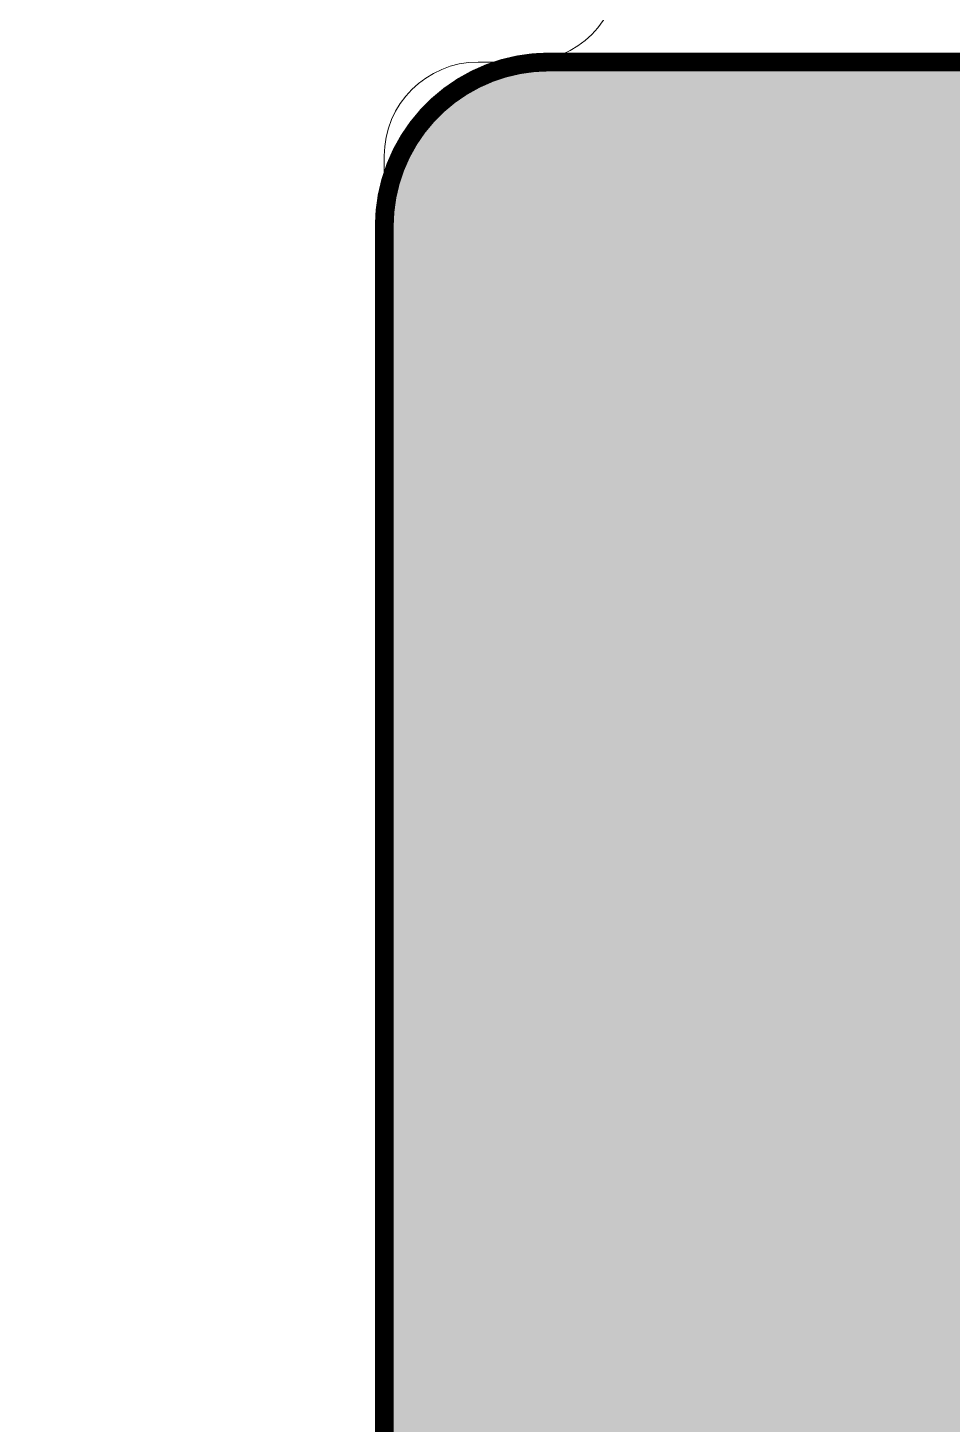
# Model space of a CAD drawing. Header units: metres. Extents: x 8 to 2416, y -346 to 476.
# Drawn here: x 133.965 to 134.359, y -93.81 to -93.216 of the extents above; entities that cross this region are included whole.
import ezdxf

# ---------------------------------------------------------------- set-up
doc = ezdxf.new("R2010")
doc.units = ezdxf.units.M
doc.linetypes.add('0', pattern=[0])
doc.layers.get('0').update_dxf_attribs({"color": 250, "linetype": '0', "lineweight": 20})
for name, color, linetype, lineweight in [('A-WALL', 250, 'Continuous', 20), ('baños', 140, 'Continuous', 0), ('PLAFON', 253, 'Continuous', 5), ('PLAFON-MADERA', 33, 'Continuous', 5)]:
    doc.layers.add(name, color=color, linetype=linetype, lineweight=lineweight)

# ---------------------------------------------------------------- blocks, each defined once
blk = doc.blocks.new('PL BASE 1N NASAS 09')
at = {"layer": 'A-WALL'}
for p, q in [((-107.64107, -35.44972), (-107.62107, -35.44972)), ((-107.68107, -35.48972), (-107.68107, -38.95972))]:
    blk.add_line(p, q, dxfattribs=at)
for centre, start, end in [((-107.62107, -35.40972), 270, 359.99999), ((-107.64107, -35.48972), 90, 180)]:
    blk.add_arc(centre, 0.04, start, end, dxfattribs=at)
blk = doc.blocks.new('PL MUEBLES 1N NASAS 09')
at = {"layer": 'baños'}
blk.add_blockref('PL BASE 1N NASAS 09', (162.26154, 88.20329), dxfattribs=at)

msp = doc.modelspace()

# ---------------------------------------------------------------- hatches: boundary and pattern name
at = {"layer": 'PLAFON', "transparency": 33554477}
h = msp.add_hatch(color=256, dxfattribs=at)
h.dxf.hatch_style = 1
edge = h.paths.add_edge_path()
edge.add_line((131.78707, -98.83004), (133.86704, -98.83004))
edge.add_arc((133.83983, -98.75773), 0.07726, 290.61818, 358.28232)
edge.add_line((133.91707, -98.76004), (133.91707, -97.00004))
edge.add_arc((133.8388, -97.00879), 0.07876, 6.37504, 89.03165)
edge.add_line((133.84013, -96.93004), (131.78707, -96.93004))
edge.add_arc((131.78707, -97.00004), 0.07, 90, 180)
edge.add_line((131.71707, -97.00004), (131.71707, -98.76004))
edge.add_arc((131.78707, -98.76004), 0.07, 180, 270)
edge = h.paths.add_edge_path(flags=17)
edge.add_arc((131.78707, -97.00004), 0.07, 90, 180, ccw=False)
edge.add_arc((131.78707, -97.00004), 0.07, 90, 180)
edge = h.paths.add_edge_path(flags=17)
edge.add_arc((131.78707, -98.76004), 0.07, 180, 270)
edge.add_arc((131.78707, -98.76004), 0.07, 180, 270)
edge = h.paths.add_edge_path(flags=17)
edge.add_line((133.84013, -96.93004), (131.78707, -96.93004))
edge.add_line((133.84013, -96.93004), (131.78707, -96.93004))
edge = h.paths.add_edge_path(flags=17)
edge.add_arc((133.8388, -97.00879), 0.07876, 6.37504, 89.03165)
edge.add_arc((133.8388, -97.00879), 0.07876, 6.37504, 89.03165)
edge = h.paths.add_edge_path(flags=17)
edge.add_line((133.91707, -98.76004), (133.91707, -97.00004))
edge.add_line((133.91707, -98.76004), (133.91707, -97.00004))
edge = h.paths.add_edge_path(flags=17)
edge.add_arc((133.83983, -98.75773), 0.07726, 290.61818, 358.28232)
edge.add_arc((133.83983, -98.75773), 0.07726, 290.61818, 358.28232)
edge = h.paths.add_edge_path(flags=17)
edge.add_line((131.78707, -98.83004), (133.86704, -98.83004))
edge.add_line((131.78707, -98.83004), (133.86704, -98.83004))
edge = h.paths.add_edge_path(flags=17)
edge.add_line((131.71707, -97.00004), (131.71707, -98.76004))
edge.add_line((131.71707, -97.00004), (131.71707, -98.76004))
edge = h.paths.add_edge_path()
edge.add_line((133.60959, -90.63555), (133.60959, -91.94555))
edge.add_arc((133.67959, -91.94555), 0.07, 180, 270)
edge.add_line((133.67959, -92.01555), (134.73959, -92.01555))
h = msp.add_hatch(color=256, dxfattribs=at)
h.dxf.hatch_style = 1
edge = h.paths.add_edge_path()
edge.add_line((134.11707, -95.40004), (134.11707, -96.71004))
edge.add_arc((134.18707, -96.71004), 0.07, 180, 270)
edge.add_line((134.18707, -96.78004), (135.24707, -96.78004))
edge.add_line((135.24707, -96.78004), (135.86707, -96.78004))
edge.add_arc((135.83986, -96.70773), 0.07726, 290.61818, 358.28232)
edge.add_line((135.91709, -96.71004), (135.91709, -93.30004))
edge.add_arc((135.83882, -93.30879), 0.07876, 6.37504, 89.03165)
edge.add_line((135.84015, -93.23004), (134.18707, -93.23004))
edge.add_arc((134.18707, -93.30004), 0.07, 90, 180)
edge.add_line((134.11707, -93.30004), (134.11707, -95.40004))

# ---------------------------------------------------------------- linework, layer by layer
at = {"layer": 'PLAFON-MADERA', "const_width": 0.008}
msp.add_lwpolyline([(135.24707, -96.78004), (135.86707, -96.78004, 0.304129), (135.91709, -96.71004), (135.91709, -93.30004, 0.377154), (135.84015, -93.23004), (134.18707, -93.23004, 0.414214), (134.11707, -93.30004), (134.11707, -95.40004)], format="xyb", dxfattribs=at)

# ---------------------------------------------------------------- block references
msp.add_blockref('PL MUEBLES 1N NASAS 09', (79.53659, -145.98362))

doc.saveas('drawing.dxf')
